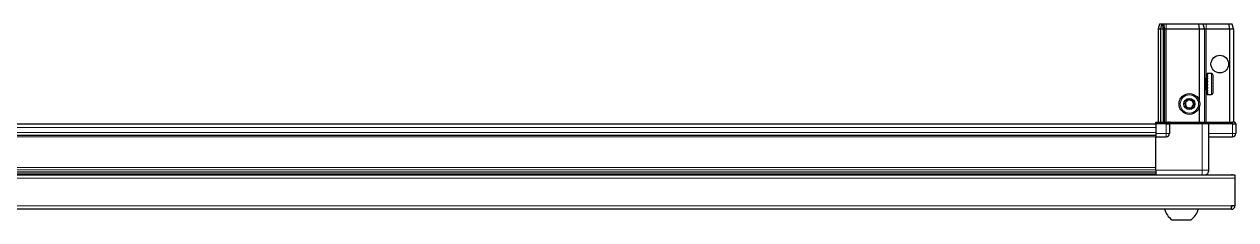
# Model space of a CAD drawing. Header units: millimetres. Extents: x 1132 to 6227, y -373 to 2035.
# Drawn here: x 2154 to 2912, y -373 to -251 of the extents above; entities that cross this region are included whole.
import ezdxf

# ---------------------------------------------------------------- set-up
doc = ezdxf.new("R2010")
doc.units = ezdxf.units.MM

msp = doc.modelspace()

# ---------------------------------------------------------------- linework, layer by layer
at = {"color": 7, "linetype": 'Continuous', "lineweight": 25}
for p, q in [((2864.79, -250.9), (2863.99, -253.9)), ((2863.99, -253.9), (2865.49, -253.9)), ((2863.99, -253.9), (2863.99, -312.2)), ((2865.94, -250.9), (2864.79, -250.9)), ((2865.94, -250.9), (2865.49, -253.9)), ((2865.49, -253.9), (2866.99, -253.9)), ((2865.49, -253.9), (2865.49, -312.2)), ((2866.44, -250.9), (2865.94, -250.9)), ((2866.44, -250.9), (2866.99, -253.9)), ((2867.18, -250.9), (2866.44, -250.9)), ((2866.99, -253.9), (2867.99, -253.9)), ((2866.99, -253.9), (2866.99, -312.2)), ((2867.18, -250.9), (2867.99, -253.9)), ((2868.99, -250.9), (2867.18, -250.9)), ((2867.99, -253.9), (2867.99, -312.2)), ((2867.99, -253.9), (2868.99, -253.9)), ((2889.16, -250.9), (2868.99, -250.9)), ((2868.99, -253.9), (2889.49, -253.9)), ((2889.16, -250.9), (2889.49, -253.9)), ((2892.18, -250.9), (2889.16, -250.9)), ((2889.49, -253.9), (2889.49, -298.4)), ((2889.49, -253.9), (2892.99, -253.9)), ((2892.99, -253.9), (2892.18, -250.9)), ((2893.99, -250.9), (2892.18, -250.9)), ((2892.99, -253.9), (2892.99, -312.2)), ((2892.99, -253.9), (2893.99, -253.9)), ((2908.33, -250.9), (2893.99, -250.9)), ((2893.99, -253.9), (2908.49, -253.9)), ((2908.49, -253.9), (2908.33, -250.9)), ((2910.18, -250.9), (2908.33, -250.9)), ((2908.49, -253.9), (2908.49, -312.2)), ((2908.49, -253.9), (2910.99, -253.9)), ((2910.99, -253.9), (2910.18, -250.9)), ((2910.99, -253.9), (2910.99, -312.2)), ((2893.02, -284.4), (2892.99, -284.4)), ((2893.5, -285.09), (2893.02, -284.4)), ((2893.02, -284.4), (2893.02, -292.4)), ((2893.99, -284.4), (2893.5, -285.09)), ((2893.5, -285.09), (2893.5, -291.71)), ((2893.99, -284.4), (2893.99, -292.4)), ((2894.49, -284), (2894.39, -284)), ((2894.39, -284), (2894.39, -292.8)), ((2897.39, -281.9), (2894.49, -281.9)), ((2894.99, -281.9), (2894.49, -281.9)), ((2894.49, -281.9), (2894.49, -281.95)), ((2894.49, -281.95), (2894.49, -282.23)), ((2894.99, -281.95), (2894.49, -281.95)), ((2894.99, -282.23), (2894.49, -282.23)), ((2894.49, -282.23), (2894.49, -282.5)), ((2894.99, -282.5), (2894.49, -282.5)), ((2894.49, -282.5), (2894.49, -283.17)), ((2894.99, -283.17), (2894.49, -283.17)), ((2894.49, -283.17), (2894.49, -283.64)), ((2894.49, -283.64), (2894.49, -284.62)), ((2894.99, -283.64), (2894.49, -283.64)), ((2894.99, -284.62), (2894.49, -284.62)), ((2894.49, -284.62), (2894.49, -285.24)), ((2894.49, -285.24), (2894.49, -286.44)), ((2894.99, -285.24), (2894.49, -285.24)), ((2894.99, -286.44), (2894.49, -286.44)), ((2894.49, -286.44), (2894.49, -287.07)), ((2894.99, -287.07), (2894.49, -287.07)), ((2894.49, -287.15), (2894.49, -288.45)), ((2894.99, -287.15), (2894.49, -287.15)), ((2894.99, -281.95), (2894.99, -281.9)), ((2894.99, -282.5), (2894.99, -282.23)), ((2894.99, -283.64), (2894.99, -283.17)), ((2894.99, -285.24), (2894.99, -284.62)), ((2894.99, -287.15), (2894.99, -286.44)), ((2898.19, -282.7), (2898.19, -294.1)), ((2892.99, -292.4), (2893.02, -292.4)), ((2893.02, -292.4), (2893.5, -291.71)), ((2893.5, -291.71), (2893.99, -292.4)), ((2894.39, -292.8), (2894.49, -292.8)), ((2894.99, -288.45), (2894.49, -288.45)), ((2894.99, -288.93), (2894.49, -288.93)), ((2894.49, -288.93), (2894.49, -289.18)), ((2894.49, -289.18), (2894.49, -290.45)), ((2894.99, -289.18), (2894.49, -289.18)), ((2894.99, -290.45), (2894.49, -290.45)), ((2894.49, -290.45), (2894.49, -291.14)), ((2894.49, -291.14), (2894.49, -292.26)), ((2894.99, -291.14), (2894.49, -291.14)), ((2894.99, -292.26), (2894.49, -292.26)), ((2894.49, -292.26), (2894.49, -292.83)), ((2894.49, -292.83), (2894.49, -293.69)), ((2894.99, -292.83), (2894.49, -292.83)), ((2894.99, -293.69), (2894.49, -293.69)), ((2894.49, -293.69), (2894.49, -294.08)), ((2894.49, -294.08), (2894.49, -294.6)), ((2894.99, -294.08), (2894.49, -294.08)), ((2894.99, -294.6), (2894.49, -294.6)), ((2894.49, -294.6), (2894.49, -294.78)), ((2894.49, -294.78), (2894.49, -294.9)), ((2894.99, -294.78), (2894.49, -294.78)), ((2894.49, -294.9), (2897.39, -294.9)), ((2894.99, -289.18), (2894.99, -288.45)), ((2894.99, -291.14), (2894.99, -290.45)), ((2894.99, -292.83), (2894.99, -292.26)), ((2894.99, -294.08), (2894.99, -293.69)), ((2894.99, -294.78), (2894.99, -294.6)), ((2889.49, -303.4), (2889.49, -312.2)), ((2862.49, -313.55), (2122.49, -313.55)), ((2862.49, -312.2), (2870.31, -312.2)), ((2862.49, -313.06), (2862.49, -312.2)), ((2868.99, -313.06), (2862.49, -313.06)), ((2862.49, -313.4), (2862.49, -313.06)), ((2868.99, -313.4), (2862.49, -313.4)), ((2862.49, -313.4), (2862.49, -319.4)), ((2868.99, -313.4), (2870.99, -313.4)), ((2870.99, -313.4), (2868.99, -313.4)), ((2870.99, -312.2), (2870.31, -312.2)), ((2870.99, -313.4), (2870.99, -312.2)), ((2870.99, -312.2), (2871.19, -312.2)), ((2871.19, -313.4), (2870.99, -313.4)), ((2870.99, -313.4), (2870.99, -319.4)), ((2871.19, -312.2), (2891.49, -312.2)), ((2891.49, -313.4), (2871.19, -313.4)), ((2891.49, -312.2), (2895.49, -312.2)), ((2895.49, -313.4), (2891.49, -313.4)), ((2895.49, -313.4), (2895.49, -312.2)), ((2895.49, -312.2), (2895.69, -312.2)), ((2895.69, -313.4), (2895.49, -313.4)), ((2895.49, -313.4), (2895.49, -342.4)), ((2895.69, -312.2), (2910.49, -312.2)), ((2910.49, -313.4), (2895.69, -313.4)), ((2911.99, -312.2), (2910.49, -312.2)), ((2910.49, -313.4), (2912.49, -313.4)), ((2912.49, -313.06), (2911.99, -312.2)), ((2912.49, -313.06), (2911.99, -312.2)), ((2912.49, -313.4), (2912.49, -313.06)), ((2912.49, -313.4), (2912.49, -313.06)), ((2912.49, -313.4), (2912.49, -313.4)), ((2912.49, -313.4), (2912.49, -319.4)), ((2862.49, -320.75), (2122.49, -320.75)), ((2862.49, -319.4), (2862.49, -321.4)), ((2862.49, -321.4), (2868.99, -321.4)), ((2862.49, -342.4), (2862.49, -321.4)), ((2895.49, -321.4), (2910.49, -321.4)), ((1312.99, -345.4), (2911.99, -345.4)), ((1362.49, -343.42), (2862.49, -343.42)), ((1362.49, -343.46), (2862.49, -343.46)), ((2836.37, -345.25), (1388.61, -345.25)), ((2830.99, -345.4), (2830.99, -345.25)), ((2831.16, -345.4), (2831.16, -345.25)), ((2831.37, -345.4), (2831.37, -345.25)), ((2831.93, -345.4), (2831.93, -345.25)), ((2832.35, -345.4), (2832.35, -345.25)), ((2833.25, -345.4), (2833.25, -345.25)), ((2833.83, -345.4), (2833.83, -345.25)), ((2834.98, -345.4), (2834.98, -345.25)), ((2835.67, -345.4), (2835.67, -345.25)), ((2836.95, -345.25), (2836.37, -345.25)), ((2836.95, -345.4), (2836.95, -345.25)), ((2836.96, -345.25), (2836.95, -345.25)), ((2837.69, -345.25), (2836.96, -345.25)), ((2837.13, -345.4), (2837.13, -345.25)), ((2837.63, -345.4), (2837.63, -345.25)), ((2837.69, -345.4), (2837.69, -345.25)), ((2838.61, -345.25), (2837.69, -345.25)), ((2837.69, -345.25), (2837.69, -345.25)), ((2862.49, -345.25), (2838.61, -345.25)), ((2838.98, -345.4), (2838.98, -345.25)), ((2839.69, -345.4), (2839.69, -345.25)), ((2840.86, -345.4), (2840.86, -345.25)), ((2841.47, -345.4), (2841.47, -345.25)), ((2842.41, -345.4), (2842.41, -345.25)), ((2842.86, -345.4), (2842.86, -345.25)), ((2843.48, -345.4), (2843.48, -345.25)), ((2843.73, -345.4), (2843.73, -345.25)), ((2843.97, -345.4), (2843.97, -345.25)), ((2843.99, -345.4), (2843.99, -345.25)), ((2896.99, -345.3), (2909.89, -345.3)), ((2896.99, -345.3), (2896.99, -345.4)), ((2911.99, -345.4), (2911.99, -347.5)), ((2911.99, -347.5), (2911.99, -364.8)), ((2909.89, -366.9), (1315.09, -366.9)), ((2911.99, -364.8), (2909.89, -364.8)), ((2909.89, -366.9), (2909.89, -364.8)), ((2872.49, -373.5), (2884.49, -373.5))]:
    msp.add_line(p, q, dxfattribs=at)
at = {"color": 8, "linetype": 'Continuous', "lineweight": 18}
for p, q in [((2868.99, -250.9), (2868.99, -253.9)), ((2868.99, -253.9), (2868.99, -312.2)), ((2893.99, -253.9), (2893.99, -250.9)), ((2893.99, -253.9), (2893.99, -284.4)), ((2897.39, -281.9), (2897.39, -294.9)), ((2893.99, -292.4), (2893.99, -312.2)), ((2862.49, -315.55), (2122.49, -315.55)), ((2868.99, -313.4), (2868.99, -313.06)), ((2868.99, -313.4), (2868.99, -319.4)), ((2871.19, -312.2), (2871.19, -313.4)), ((2891.49, -313.4), (2891.49, -312.2)), ((2891.49, -313.4), (2891.49, -342.4)), ((2895.69, -312.2), (2895.69, -313.4)), ((2910.49, -313.4), (2910.49, -312.2)), ((2910.49, -313.4), (2910.49, -319.4)), ((2862.49, -318.75), (2122.49, -318.75)), ((2862.49, -321.4), (2122.49, -321.4)), ((2868.99, -319.4), (2862.49, -319.4)), ((2870.99, -319.4), (2868.99, -319.4)), ((2868.99, -319.4), (2868.99, -321.4)), ((2910.49, -319.4), (2895.49, -319.4)), ((2912.49, -319.4), (2910.49, -319.4)), ((2910.49, -321.4), (2910.49, -319.4)), ((1362.49, -340.8), (2862.49, -340.8)), ((2911.99, -347.5), (1312.99, -347.5)), ((2862.49, -342.21), (1362.49, -342.21)), ((1362.49, -344.66), (2862.49, -344.66)), ((2891.49, -342.4), (2862.49, -342.4)), ((2909.89, -345.4), (2909.89, -345.3)), ((2909.89, -364.8), (1315.09, -364.8))]:
    msp.add_line(p, q, dxfattribs=at)
at = {"color": 7, "linetype": 'Continuous', "lineweight": 25, "flags": 128}
msp.add_lwpolyline([(2910.53, -345.4), (2910.3, -345.34), (2909.89, -345.3)], dxfattribs=at)
at = {"color": 7, "linetype": 'Continuous', "lineweight": 25}
for centre, radius in [((2902.49, -275.9), 5.5), ((2883.49, -300.9), 6.5), ((2883.49, -300.9), 3.46)]:
    msp.add_circle(centre, radius, dxfattribs=at)
at = {"color": 8, "linetype": 'Continuous', "lineweight": 18}
msp.add_circle((2883.49, -300.9), 5.7, dxfattribs=at)
at = {"color": 7, "linetype": 'Continuous', "lineweight": 25}
for centre, radius, start, end in [((2893.99, -284), 0.4, 270, 0), ((2897.39, -282.7), 0.8, 360, 90), ((2893.99, -292.8), 0.4, 360, 90), ((2897.39, -294.1), 0.8, 270, 0), ((2883.49, -300.9), 2.5, 134.67671, 194.67671), ((2883.49, -300.9), 2.5, 194.67671, 254.67671), ((2883.49, -300.9), 2.5, 74.67671, 134.67671), ((2883.49, -300.9), 2.5, 254.67671, 314.67671), ((2883.49, -300.9), 2.5, 14.67671, 74.67671), ((2883.49, -300.9), 2.5, 314.67671, 14.67671), ((2868.99, -319.4), 2, 270, 0), ((2910.49, -319.4), 2, 270, 0), ((2879.51, -363.87), 11.91, 194.70035, 233.8734), ((2877.46, -363.87), 11.91, 306.1266, 345.29965), ((2909.89, -364.8), 2.1, 270, 360), ((2909.89, -364.8), 0.6, 270, 360)]:
    msp.add_arc(centre, radius, start, end, dxfattribs=at)
msp.add_ellipse((2868.99, -309.6), major_axis=(0, 3.46), ratio=0.57735, start_param=3.141593, end_param=3.864327, dxfattribs=at)
for points, knots in [([(2880.7, -300.14), (2881.07, -299.77), (2881.76, -299.09), (2882.44, -298.42), (2882.76, -298.11)], [0, 0, 0, 0, 0.534686, 1, 1, 1, 1]), ([(2881.44, -302.93), (2881.35, -302.59), (2881.14, -301.8), (2880.89, -300.84), (2880.74, -300.26), (2880.7, -300.14)], [0, 0, 0, 0, 0.362901, 0.866875, 1, 1, 1, 1]), ([(2884.22, -303.69), (2883.72, -303.55), (2882.79, -303.3), (2881.87, -303.05), (2881.44, -302.93)], [0, 0, 0, 0, 0.534686, 1, 1, 1, 1]), ([(2882.76, -298.11), (2883.25, -298.24), (2884.18, -298.5), (2885.11, -298.75), (2885.54, -298.87)], [0, 0, 0, 0, 0.534686, 1, 1, 1, 1]), ([(2886.27, -301.66), (2885.91, -302.02), (2885.22, -302.7), (2884.54, -303.38), (2884.22, -303.69)], [0, 0, 0, 0, 0.534686, 1, 1, 1, 1]), ([(2885.54, -298.87), (2885.57, -298.99), (2885.72, -299.57), (2885.98, -300.53), (2886.19, -301.33), (2886.27, -301.66)], [0, 0, 0, 0, 0.133125, 0.637099, 1, 1, 1, 1]), ([(2862.49, -342.4), (2862.49, -342.79), (2862.49, -343.58), (2862.49, -344.6), (2862.49, -345.23), (2862.49, -345.39), (2862.49, -345.4)], [0, 0, 0, 0, 0.32552, 0.65104, 0.97656, 1, 1, 1, 1]), ([(2895.49, -342.4), (2895.44, -342.84), (2895.37, -343.51), (2894.93, -344.33), (2894.48, -344.88), (2894.07, -345.25), (2893.81, -345.38), (2893.77, -345.4)], [0, 0, 0, 0, 0.363018, 0.558438, 0.758004, 0.95757, 1, 1, 1, 1])]:
    msp.add_open_spline(points, degree=3, knots=knots, dxfattribs=at)
at = {"color": 8, "linetype": 'Continuous', "lineweight": 18}
msp.add_open_spline([(2891.49, -342.4), (2891.49, -342.84), (2891.49, -343.51), (2891.49, -344.33), (2891.49, -344.88), (2891.49, -345.25), (2891.49, -345.38), (2891.49, -345.4)], degree=3, knots=[0, 0, 0, 0, 0.363018, 0.558438, 0.758004, 0.95757, 1, 1, 1, 1], dxfattribs=at)
msp.add_open_spline([(2895.49, -342.4), (2895.43, -342.4), (2895.31, -342.4), (2894.38, -342.4), (2893.06, -342.4), (2892.01, -342.4), (2891.49, -342.4)], degree=3, dxfattribs=at)

doc.saveas('drawing.dxf')
